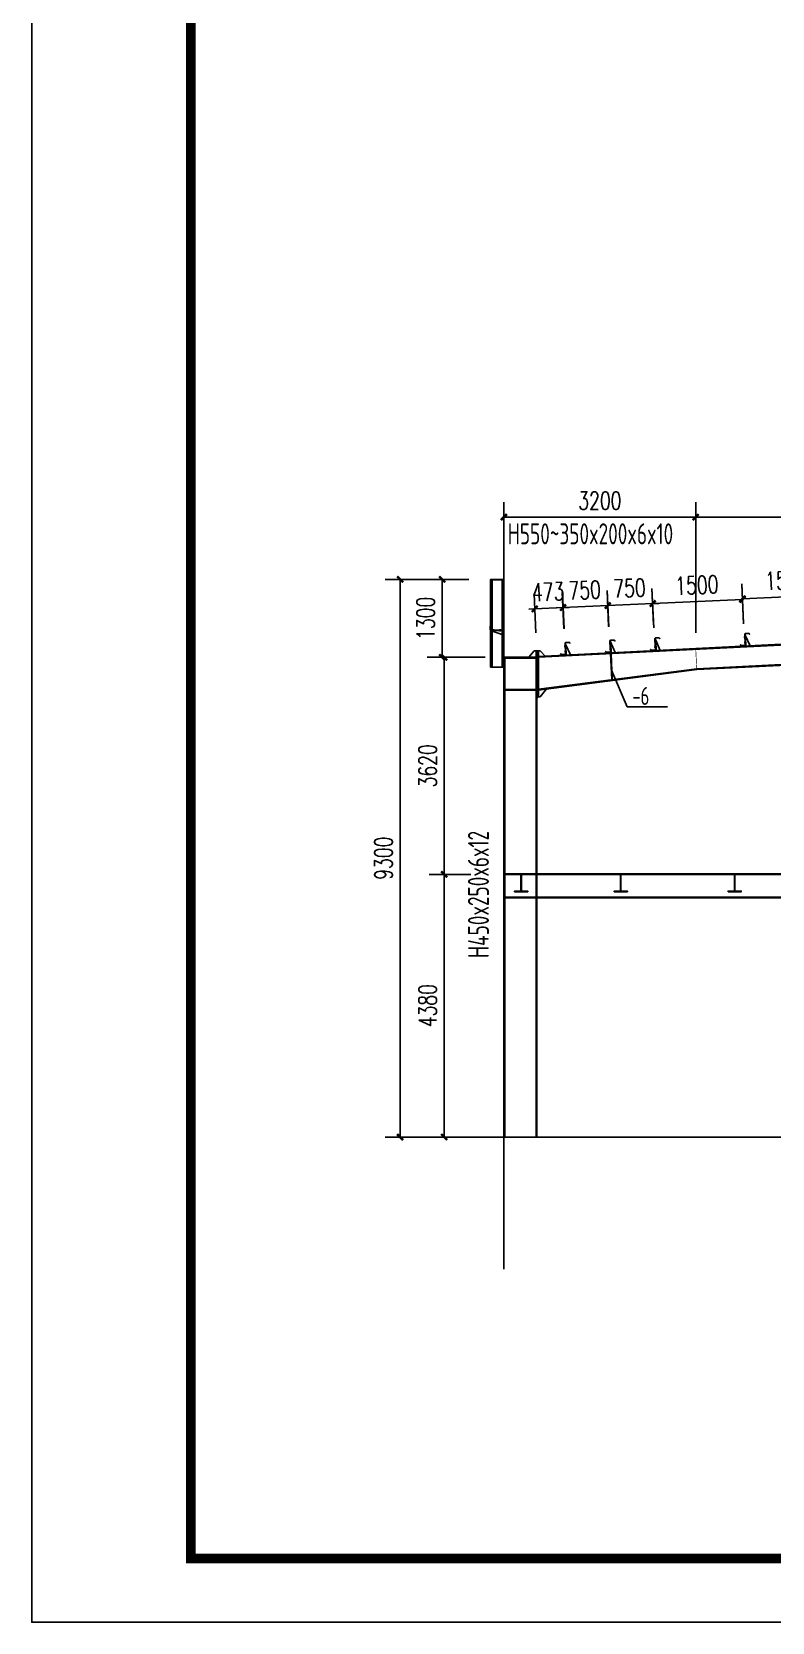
# Model space of a CAD drawing. Extents: x 177291 to 1288761, y 177638 to 322898.
# Drawn here: x 1199564 to 1211911, y 177960 to 204482 of the extents above; entities that cross this region are included whole.
import ezdxf

# ---------------------------------------------------------------- set-up
doc = ezdxf.new("R2010")
doc.units = 0
doc.header["$LTSCALE"] = 1000
for name, color, linetype in [('AXIS', 3, 'Continuous'), ('DOTE', 1, 'Continuous'), ('GL', 150, 'Continuous'), ('GZ', 50, 'Continuous'), ('LT', 27, 'Continuous'), ('PUB_TITLE', 4, 'Continuous'), ('PZ', 202, 'Continuous'), ('TEXT', 7, 'Continuous')]:
    doc.layers.add(name, color=color, linetype=linetype)
doc.styles.add('_TCH_DIM_T3', font='SIMPLEX', dxfattribs={"width": 0.705882, "bigfont": 'GBCBIG'})
doc.styles.add('TSSD_Norm', font='tssdeng.shx', dxfattribs={"bigfont": 'hztxt.shx'})
doc.dimstyles.new('TCH_100_1', dxfattribs={"dimtxt": 297.5, "dimasz": 100, "dimexe": 250, "dimexo": 300, "dimgap": 126.25, "dimtad": 1, "dimdec": 0, "dimzin": 0, "dimdsep": 46, "dimtxsty": '_TCH_DIM_T3', "dimblk": 'ARCHTICK', "dimcen": 0.09, "dimclrd": 126, "dimclre": 126, "dimclrt": 7, "dimazin": 2, "dimtfac": 1, "dimtdec": 0, "dimtix": 1, "dimtmove": 2, "dimatfit": 3, "dimfxl": 1, "dimtolj": 1, "dimtzin": 0, "dimarcsym": 0})

# ---------------------------------------------------------------- blocks, each defined once
blk = doc.blocks.new('_ArchTick')
at = {"color": 0, "linetype": 'ByBlock', "const_width": 0.4}
blk.add_lwpolyline([(-0.5, -0.5), (0.5, 0.5)], dxfattribs=at)
blk = doc.blocks.new('*D907')
at = {"color": 126, "linetype": 'ByBlock', "lineweight": -2, "transparency": 16777216}
for p, q in [((1210637, 194459), (1210637, 196638)), ((1216186, 194874), (1216186, 196638)), ((1210637, 196388), (1216186, 196388))]:
    blk.add_line(p, q, dxfattribs=at)
at = {"layer": 'Defpoints', "color": 0, "linetype": 'ByBlock', "transparency": 16777216}
for p in [(1216186, 196388), (1216186, 194574), (1210637, 194159)]:
    blk.add_point(p, dxfattribs=at)
at = {"color": 126, "linetype": 'ByBlock', "lineweight": -2, "transparency": 16777216, "xscale": 100, "yscale": 100, "zscale": 100, "rotation": 180}
blk.add_blockref('_ArchTick', (1210637, 196388), dxfattribs=at)
at = {"color": 126, "linetype": 'ByBlock', "lineweight": -2, "transparency": 16777216, "xscale": 100, "yscale": 100, "zscale": 100}
blk.add_blockref('_ArchTick', (1216186, 196388), dxfattribs=at)
at = {"color": 7, "linetype": 'ByBlock', "transparency": 16777216, "insert": (1213412, 196663), "char_height": 297.5, "attachment_point": 5, "style": '_TCH_DIM_T3'}
blk.add_mtext('\\A1;5550', dxfattribs=at)
blk = doc.blocks.new('*D910')
at = {"color": 126, "linetype": 'ByBlock', "lineweight": -2, "transparency": 16777216}
for p, q in [((1211434, 194621), (1211404, 195277)), ((1212932, 194688), (1212903, 195345)), ((1212914, 195095), (1211416, 195027))]:
    blk.add_line(p, q, dxfattribs=at)
at = {"layer": 'Defpoints', "color": 0, "linetype": 'ByBlock', "transparency": 16777216}
for p in [(1211416, 195027), (1211448, 194321, 0), (1212946, 194388, 0)]:
    blk.add_point(p, dxfattribs=at)
at = {"color": 126, "linetype": 'ByBlock', "lineweight": -2, "transparency": 16777216, "xscale": 100, "yscale": 100, "zscale": 100}
for p, rotation in [((1211416, 195027), 182.581565434301), ((1212914, 195095), 2.581565434300943)]:
    blk.add_blockref('_ArchTick', p, dxfattribs=dict(at, rotation=rotation))
at = {"color": 7, "linetype": 'ByBlock', "transparency": 16777216, "insert": (1212153, 195336), "char_height": 297.5, "attachment_point": 5, "rotation": 2.5816, "style": '_TCH_DIM_T3'}
blk.add_mtext('\\A1;1500', dxfattribs=at)
blk = doc.blocks.new('*D911')
at = {"color": 126, "linetype": 'ByBlock', "lineweight": -2, "transparency": 16777216}
for p, q in [((1211435, 194608), (1211405, 195264)), ((1209936, 194541), (1209906, 195197)), ((1211416, 195015), (1209918, 194947))]:
    blk.add_line(p, q, dxfattribs=at)
at = {"layer": 'Defpoints', "color": 0, "linetype": 'ByBlock', "transparency": 16777216}
for p in [(1209918, 194947), (1209950, 194242, 0), (1211448, 194308, 0)]:
    blk.add_point(p, dxfattribs=at)
at = {"color": 126, "linetype": 'ByBlock', "lineweight": -2, "transparency": 16777216, "xscale": 100, "yscale": 100, "zscale": 100}
for p, rotation in [((1209918, 194947), 182.581565434301), ((1211416, 195015), 2.581565434300943)]:
    blk.add_blockref('_ArchTick', p, dxfattribs=dict(at, rotation=rotation))
at = {"color": 7, "linetype": 'ByBlock', "transparency": 16777216, "insert": (1210655, 195255), "char_height": 297.5, "attachment_point": 5, "rotation": 2.5816, "style": '_TCH_DIM_T3'}
blk.add_mtext('\\A1;1500', dxfattribs=at)
blk = doc.blocks.new('*D912')
at = {"color": 126, "linetype": 'ByBlock', "lineweight": -2, "transparency": 16777216}
for p, q in [((1209184, 194566), (1209157, 195163)), ((1209918, 194947), (1209168, 194913)), ((1209934, 194595), (1209906, 195197)), ((1209918, 194947), (1210018, 194951)), ((1209168, 194913), (1209069, 194909))]:
    blk.add_line(p, q, dxfattribs=at)
at = {"layer": 'Defpoints', "color": 0, "linetype": 'ByBlock', "transparency": 16777216}
for p in [(1209168, 194913), (1209198, 194267, 0), (1209947, 194295, 0)]:
    blk.add_point(p, dxfattribs=at)
at = {"color": 126, "linetype": 'ByBlock', "lineweight": -2, "transparency": 16777216, "xscale": 100, "yscale": 100, "zscale": 100}
for p, rotation in [((1209168, 194913), 2.581565434300986), ((1209918, 194947), 182.581565434301)]:
    blk.add_blockref('_ArchTick', p, dxfattribs=dict(at, rotation=rotation))
at = {"color": 7, "linetype": 'ByBlock', "transparency": 16777216, "insert": (1209531, 195205), "char_height": 297.5, "attachment_point": 5, "rotation": 2.5816, "style": '_TCH_DIM_T3'}
blk.add_mtext('\\A1;750', dxfattribs=at)
blk = doc.blocks.new('*D913')
at = {"color": 126, "linetype": 'ByBlock', "lineweight": -2, "transparency": 16777216}
for p, q in [((1208437, 194533), (1208410, 195129)), ((1209187, 194561), (1209160, 195163)), ((1208422, 194880), (1208322, 194875)), ((1209171, 194913), (1208422, 194880)), ((1209171, 194913), (1209271, 194918))]:
    blk.add_line(p, q, dxfattribs=at)
at = {"layer": 'Defpoints', "color": 0, "linetype": 'ByBlock', "transparency": 16777216}
for p in [(1208422, 194880), (1208451, 194233, 0), (1209200, 194261, 0)]:
    blk.add_point(p, dxfattribs=at)
at = {"color": 126, "linetype": 'ByBlock', "lineweight": -2, "transparency": 16777216, "xscale": 100, "yscale": 100, "zscale": 100}
for p, rotation in [((1208422, 194880), 2.581565434300986), ((1209171, 194913), 182.581565434301)]:
    blk.add_blockref('_ArchTick', p, dxfattribs=dict(at, rotation=rotation))
at = {"color": 7, "linetype": 'ByBlock', "transparency": 16777216, "insert": (1208784, 195171), "char_height": 297.5, "attachment_point": 5, "rotation": 2.5816, "style": '_TCH_DIM_T3'}
blk.add_mtext('\\A1;750', dxfattribs=at)
blk = doc.blocks.new('*D914')
at = {"color": 126, "linetype": 'ByBlock', "lineweight": -2, "transparency": 16777216}
for p, q in [((1207969, 194461), (1207940, 195108)), ((1208440, 194527), (1208413, 195129)), ((1207951, 194858), (1207851, 194854)), ((1208424, 194880), (1207951, 194858)), ((1208424, 194880), (1208524, 194884))]:
    blk.add_line(p, q, dxfattribs=at)
at = {"layer": 'Defpoints', "color": 0, "linetype": 'ByBlock', "transparency": 16777216}
for p in [(1207951, 194858), (1207982, 194161, -4), (1208453, 194228, 0)]:
    blk.add_point(p, dxfattribs=at)
at = {"color": 126, "linetype": 'ByBlock', "lineweight": -2, "transparency": 16777216, "xscale": 100, "yscale": 100, "zscale": 100}
for p, rotation in [((1208424, 194880), 182.581565434301), ((1207951, 194858), 2.581565434300986)]:
    blk.add_blockref('_ArchTick', p, dxfattribs=dict(at, rotation=rotation))
at = {"color": 7, "linetype": 'ByBlock', "transparency": 16777216, "insert": (1208175, 195144), "char_height": 297.5, "attachment_point": 5, "rotation": 2.5816, "style": '_TCH_DIM_T3'}
blk.add_mtext('\\A1;473', dxfattribs=at)
blk = doc.blocks.new('*D915')
at = {"color": 126, "linetype": 'ByBlock', "lineweight": -2, "transparency": 16777216}
for p, q in [((1207436, 194577), (1207436, 196638)), ((1210637, 194459), (1210637, 196638)), ((1210637, 196388), (1207436, 196388))]:
    blk.add_line(p, q, dxfattribs=at)
at = {"layer": 'Defpoints', "color": 0, "linetype": 'ByBlock', "transparency": 16777216}
for p in [(1207436, 196388), (1207436, 194277), (1210637, 194159)]:
    blk.add_point(p, dxfattribs=at)
at = {"color": 126, "linetype": 'ByBlock', "lineweight": -2, "transparency": 16777216, "xscale": 100, "yscale": 100, "zscale": 100, "rotation": 180}
blk.add_blockref('_ArchTick', (1207436, 196388), dxfattribs=at)
at = {"color": 126, "linetype": 'ByBlock', "lineweight": -2, "transparency": 16777216, "xscale": 100, "yscale": 100, "zscale": 100}
blk.add_blockref('_ArchTick', (1210637, 196388), dxfattribs=at)
at = {"color": 7, "linetype": 'ByBlock', "transparency": 16777216, "insert": (1209037, 196663), "char_height": 297.5, "attachment_point": 5, "style": '_TCH_DIM_T3'}
blk.add_mtext('\\A1;3200', dxfattribs=at)
blk = doc.blocks.new('*D916')
at = {"color": 126, "linetype": 'ByBlock', "lineweight": -2, "transparency": 16777216}
for p, q in [((1206870, 190431), (1206191, 190431)), ((1206441, 186051), (1206441, 190431)), ((1206865, 186051), (1206191, 186051))]:
    blk.add_line(p, q, dxfattribs=at)
at = {"layer": 'Defpoints', "color": 0, "linetype": 'ByBlock', "transparency": 16777216}
for p in [(1206441, 190431), (1207170, 190431, 0), (1207165, 186051)]:
    blk.add_point(p, dxfattribs=at)
at = {"color": 126, "linetype": 'ByBlock', "lineweight": -2, "transparency": 16777216, "xscale": 100, "yscale": 100, "zscale": 100}
for p, rotation in [((1206441, 190431), 90), ((1206441, 186051), 270)]:
    blk.add_blockref('_ArchTick', p, dxfattribs=dict(at, rotation=rotation))
at = {"color": 7, "linetype": 'ByBlock', "transparency": 16777216, "insert": (1206166, 188241), "char_height": 297.5, "attachment_point": 5, "rotation": 90, "style": '_TCH_DIM_T3'}
blk.add_mtext('\\A1;4380', dxfattribs=at)
blk = doc.blocks.new('*D917')
at = {"color": 126, "linetype": 'ByBlock', "lineweight": -2, "transparency": 16777216}
for p, q in [((1207126, 194051), (1206191, 194051)), ((1206441, 190431), (1206441, 194051)), ((1206887, 190431), (1206191, 190431))]:
    blk.add_line(p, q, dxfattribs=at)
at = {"layer": 'Defpoints', "color": 0, "linetype": 'ByBlock', "transparency": 16777216}
for p in [(1206441, 194051), (1207426, 194051, -2), (1207187, 190431, 0)]:
    blk.add_point(p, dxfattribs=at)
at = {"color": 126, "linetype": 'ByBlock', "lineweight": -2, "transparency": 16777216, "xscale": 100, "yscale": 100, "zscale": 100}
for p, rotation in [((1206441, 194051), 90), ((1206441, 190431), 270)]:
    blk.add_blockref('_ArchTick', p, dxfattribs=dict(at, rotation=rotation))
at = {"color": 7, "linetype": 'ByBlock', "transparency": 16777216, "insert": (1206166, 192241), "char_height": 297.5, "attachment_point": 5, "rotation": 90, "style": '_TCH_DIM_T3'}
blk.add_mtext('\\A1;3620', dxfattribs=at)
blk = doc.blocks.new('*D918')
at = {"color": 126, "linetype": 'ByBlock', "lineweight": -2, "transparency": 16777216}
for p, q in [((1206837, 195351), (1206158, 195351)), ((1206408, 194051), (1206408, 195351)), ((1207126, 194051), (1206158, 194051))]:
    blk.add_line(p, q, dxfattribs=at)
at = {"layer": 'Defpoints', "color": 0, "linetype": 'ByBlock', "transparency": 16777216}
for p in [(1206408, 195351), (1207137, 195351), (1207426, 194051, -2)]:
    blk.add_point(p, dxfattribs=at)
at = {"color": 126, "linetype": 'ByBlock', "lineweight": -2, "transparency": 16777216, "xscale": 100, "yscale": 100, "zscale": 100}
for p, rotation in [((1206408, 195351), 90), ((1206408, 194051), 270)]:
    blk.add_blockref('_ArchTick', p, dxfattribs=dict(at, rotation=rotation))
at = {"color": 7, "linetype": 'ByBlock', "transparency": 16777216, "insert": (1206133, 194701), "char_height": 297.5, "attachment_point": 5, "rotation": 90, "style": '_TCH_DIM_T3'}
blk.add_mtext('\\A1;1300', dxfattribs=at)
blk = doc.blocks.new('*D919')
at = {"color": 126, "linetype": 'ByBlock', "lineweight": -2, "transparency": 16777216}
for p, q in [((1206851, 195351), (1205455, 195351)), ((1205705, 186051), (1205705, 195351)), ((1206886, 186051), (1205455, 186051))]:
    blk.add_line(p, q, dxfattribs=at)
at = {"layer": 'Defpoints', "color": 0, "linetype": 'ByBlock', "transparency": 16777216}
for p in [(1205705, 195351), (1207151, 195351), (1207186, 186051)]:
    blk.add_point(p, dxfattribs=at)
at = {"color": 126, "linetype": 'ByBlock', "lineweight": -2, "transparency": 16777216, "xscale": 100, "yscale": 100, "zscale": 100}
for p, rotation in [((1205705, 195351), 90), ((1205705, 186051), 270)]:
    blk.add_blockref('_ArchTick', p, dxfattribs=dict(at, rotation=rotation))
at = {"color": 7, "linetype": 'ByBlock', "transparency": 16777216, "insert": (1205430, 190701), "char_height": 297.5, "attachment_point": 5, "rotation": 90, "style": '_TCH_DIM_T3'}
blk.add_mtext('\\A1;9300', dxfattribs=at)

msp = doc.modelspace()

# ---------------------------------------------------------------- linework, layer by layer
at = {"layer": 'AXIS'}
for p, q in [((1209232.23, 193835.39, 0.62), (1209495.12, 193224.15, -19.48)), ((1210164.87, 193224.15, -19.48), (1209495.12, 193224.15, -19.48)), ((1207436.47, 186051.02, -0.06), (1207436.47, 183846.99, -0.06))]:
    msp.add_line(p, q, dxfattribs=at)
at = {"layer": 'DOTE'}
msp.add_line((1206004.84, 186051.02, -0.03), (1225726.7, 186051.02, -0.03), dxfattribs=at)
at = {"layer": 'GL'}
for p, q in [((1216186.47, 194474.02, -0.03), (1208012.47, 194065.32, -0.03)), ((1216186.47, 194462, -0.03), (1208012.47, 194053.3, -0.03)), ((1216203.35, 194136.44, -0.03), (1210652.72, 193858.91, -0.03)), ((1216203.95, 194124.45, -0.03), (1210653.32, 193846.92, -0.03)), ((1210651.84, 193858.83, -0.03), (1208012.47, 193516.95, -5.99)), ((1210651.84, 193858.83, -0.03), (1208012.47, 193516.95, -5.99)), ((1210653.32, 193846.92, -0.03), (1208012.47, 193504.86, -5.99)), ((1210653.32, 193846.92, -0.03), (1208012.47, 193504.86, -5.99)), ((1224936.47, 190441, -0.45), (1207450.47, 190440.99, -0.66)), ((1224936.47, 190431, -0.45), (1207450.47, 190430.99, -0.66)), ((1224936.47, 190051.01, 7.09), (1207450.47, 190051, 17.47)), ((1224936.47, 190041.01, 7.09), (1207450.47, 190041, 17.47))]:
    msp.add_line(p, q, dxfattribs=at)
at = {"layer": 'GL', "color": 6, "const_width": 10, "elevation": -0.03}
msp.add_lwpolyline([(1210635.84, 194196.49), (1210653.32, 193846.92)], dxfattribs=at)
at = {"layer": 'GL'}
for points, elevation in [([(1209214.71, 194113.38), (1209225.08, 194113.93), (1209245.23, 193678.7), (1209234.86, 193678.15)], -0.03), ([(1207614.93, 190141.02), (1207834.93, 190141.02), (1207834.93, 190151.02), (1207731.78, 190151.02), (1207727.93, 190156.02), (1207727.93, 190426.37), (1207731.78, 190431.02), (1207834.93, 190431.02), (1207834.93, 190441.02), (1207614.93, 190441.02), (1207614.93, 190431.02), (1207717.93, 190431.02), (1207721.93, 190426.53), (1207721.93, 190156.02), (1207717.93, 190151.02), (1207614.93, 190151.02), (1207614.93, 190141.02)], -0.3), ([(1209276.47, 190141.02), (1209496.47, 190141.02), (1209496.47, 190151.02), (1209393.32, 190151.02), (1209389.47, 190156.02), (1209389.47, 190426.37), (1209393.32, 190431.02), (1209496.47, 190431.02), (1209496.47, 190441.02), (1209276.47, 190441.02), (1209276.47, 190431.02), (1209379.47, 190431.02), (1209383.47, 190426.53), (1209383.47, 190156.02), (1209379.47, 190151.02), (1209276.47, 190151.02), (1209276.47, 190141.02)], -0.3), ([(1211176.47, 190141.02), (1211396.47, 190141.02), (1211396.47, 190151.02), (1211293.32, 190151.02), (1211289.47, 190156.02), (1211289.47, 190426.37), (1211293.32, 190431.02), (1211396.47, 190431.02), (1211396.47, 190441.02), (1211176.47, 190441.02), (1211176.47, 190431.02), (1211279.47, 190431.02), (1211283.47, 190426.53), (1211283.47, 190156.02), (1211279.47, 190151.02), (1211176.47, 190151.02), (1211176.47, 190141.02)], -0.3)]:
    msp.add_lwpolyline(points, close=True, dxfattribs=dict(at, elevation=elevation))
at = {"layer": 'GZ'}
for p, q in [((1207436.47, 186051.02, 2.07), (1207436.47, 194037.02, -2.12)), ((1207450.47, 186051.02, 2.07), (1207450.47, 194037.02, -2.12)), ((1207972.47, 193516.32, -9.88), (1207450.47, 193516.32, -5.9)), ((1207972.47, 193516.32, -9.88), (1207450.47, 193516.32, -5.9)), ((1207972.47, 193502.32, -9.88), (1207450.47, 193502.32, -5.9)), ((1207972.47, 193502.32, -9.88), (1207450.47, 193502.32, -5.9)), ((1207972.47, 193342.32, -5.99), (1207972.47, 186051.02, -1.95)), ((1207986.47, 193342.32, -5.99), (1207986.47, 186051.02, -1.95))]:
    msp.add_line(p, q, dxfattribs=at)
at = {"layer": 'GZ', "elevation": -3.99}
msp.add_lwpolyline([(1207436.47, 194037.02), (1207972.47, 194037.02), (1207972.47, 194051.02), (1207436.47, 194051.02)], close=True, dxfattribs=at)
at = {"layer": 'LT'}
for p, q in [((1207211.47, 195336.39, -1.96), (1207211.47, 195283.89, -1.96)), ((1207214.85, 195287.27, -1.96), (1207214.85, 195333.02, -1.96)), ((1207436.47, 195351.02, -1.96), (1207216.47, 195351.02, -1.96)), ((1207216.47, 195351.02, -1.96), (1207216.47, 195347.64, -1.96)), ((1207216.47, 195347.64, -1.96), (1207436.47, 195347.64, -1.96)), ((1207420.22, 195347.64, -1.96), (1207222.72, 195347.64, -1.96)), ((1207222.72, 195272.64, -1.96), (1207233.97, 195272.64, -1.96)), ((1207226.1, 195344.27, -1.96), (1207416.85, 195344.27, -1.96)), ((1207233.97, 195276.02, -1.96), (1207226.1, 195276.02, -1.96)), ((1207233.97, 195272.64, -1.96), (1207233.97, 195276.02, -1.96)), ((1207408.97, 195276.02, -1.96), (1207408.97, 195272.64, -1.96)), ((1207416.85, 195276.02, -1.96), (1207408.97, 195276.02, -1.96)), ((1207408.97, 195272.64, -1.96), (1207420.22, 195272.64, -1.96)), ((1207428.1, 195333.02, -1.96), (1207428.1, 195287.27, -1.96)), ((1207431.47, 195283.89, -1.96), (1207431.47, 195336.39, -1.96)), ((1207436.47, 195347.64, -1.96), (1207436.47, 195351.02, -1.96)), ((1207210.25, 194513.99, -1.96), (1207210.25, 194566.49, -1.96)), ((1207213.62, 194563.11, -1.96), (1207213.62, 194517.36, -1.96)), ((1207215.25, 194499.36, -1.96), (1207215.25, 194502.74, -1.96)), ((1207215.25, 194502.74, -1.96), (1207435.25, 194502.74, -1.96)), ((1207435.25, 194499.36, -1.96), (1207215.25, 194499.36, -1.96)), ((1207215.25, 194499.36, -1.96), (1207435.25, 194419.74, -1.96)), ((1207221.5, 194577.74, -1.96), (1207232.75, 194577.74, -1.96)), ((1207419, 194502.74, -1.96), (1207221.5, 194502.74, -1.96)), ((1207232.75, 194574.36, -1.96), (1207224.87, 194574.36, -1.96)), ((1207224.87, 194506.11, -1.96), (1207415.62, 194506.11, -1.96)), ((1207232.75, 194577.74, -1.96), (1207232.75, 194574.36, -1.96)), ((1207263.4, 194480.19, -1.96), (1207263.4, 194518.53, -1.96)), ((1207373.83, 194480.19, -1.96), (1207373.83, 194518.53, -1.96)), ((1207407.75, 194574.36, -1.96), (1207407.75, 194577.74, -1.96)), ((1207407.75, 194577.74, -1.96), (1207419, 194577.74, -1.96)), ((1207415.62, 194574.36, -1.96), (1207407.75, 194574.36, -1.96)), ((1207426.87, 194517.36, -1.96), (1207426.87, 194563.11, -1.96)), ((1207430.25, 194566.49, -1.96), (1207430.25, 194513.99, -1.96)), ((1207435.25, 194502.74, -1.96), (1207435.25, 194499.36, -1.96))]:
    msp.add_line(p, q, dxfattribs=at)
at = {"layer": 'LT', "color": 1, "linetype": 'Continuous'}
for p, q in [((1208481.94, 194241.24, -4.03), (1208442.09, 194239.25, -4.03)), ((1208481.94, 194241.24, -4.03), (1208442.09, 194239.25, -4.03)), ((1208486.51, 194149.84, -4.03), (1208446.66, 194147.84, -4.03)), ((1208486.51, 194149.84, -4.03), (1208446.66, 194147.84, -4.03)), ((1209231.01, 194278.7, -4.03), (1209191.15, 194276.7, -4.03)), ((1209231.01, 194278.7, -4.03), (1209191.15, 194276.7, -4.03)), ((1209235.58, 194187.29, -4.03), (1209195.72, 194185.3, -4.03)), ((1209235.58, 194187.29, -4.03), (1209195.72, 194185.3, -4.03)), ((1209980.07, 194316.15, -4.03), (1209940.22, 194314.16, -4.03)), ((1209980.07, 194316.15, -4.03), (1209940.22, 194314.16, -4.03)), ((1209984.64, 194224.74, -4.03), (1209944.79, 194222.75, -4.03)), ((1209984.64, 194224.74, -4.03), (1209944.79, 194222.75, -4.03)), ((1211478.2, 194391.06, -4.03), (1211438.35, 194389.06, -4.03)), ((1211478.2, 194391.06, -4.03), (1211438.35, 194389.06, -4.03)), ((1211482.77, 194299.65, -4.03), (1211442.92, 194297.66, -4.03)), ((1211482.77, 194299.65, -4.03), (1211442.92, 194297.66, -4.03))]:
    msp.add_line(p, q, dxfattribs=at)
at = {"layer": 'LT', "elevation": -0.03}
for points in [[(1207436.47, 193887.29), (1207212.84, 193887.29), (1207212.84, 195347.64), (1207436.47, 195347.65)], [(1207406.47, 193887.29), (1207242.84, 193887.29), (1207242.84, 195347.64), (1207406.47, 195347.65)], [(1211456.13, 194429.74), (1211462.13, 194430.04), (1211471.71, 194238.28), (1211465.72, 194237.98)], [(1211462.63, 194420.05), (1211471.71, 194238.28), (1211541.61, 194241.78)], [(1208459.88, 194279.93), (1208465.87, 194280.23), (1208475.46, 194088.47), (1208469.46, 194088.17)], [(1208466.37, 194270.24), (1208475.46, 194088.47), (1208545.36, 194091.96)], [(1209208.94, 194317.38), (1209214.93, 194317.68), (1209224.52, 194125.92), (1209218.53, 194125.62)], [(1209215.43, 194307.69), (1209224.52, 194125.92), (1209294.42, 194129.42)], [(1209958, 194354.83), (1209964, 194355.13), (1209973.59, 194163.37), (1209967.59, 194163.07)], [(1209964.5, 194345.15), (1209973.59, 194163.37), (1210043.48, 194166.87)]]:
    msp.add_lwpolyline(points, close=True, dxfattribs=at)
at = {"layer": 'LT', "elevation": -4.03}
for points in [[(1211455.88, 194434.73, -0.41421356), (1211465.37, 194445.22), (1211521.06, 194448.01), (1211535.18, 194435.23), (1211537.19, 194437.46), (1211522.15, 194451.06), (1211462.23, 194448.07, 0.41421356), (1211452.74, 194437.58), (1211461.58, 194260.8, -0.41421356), (1211452.09, 194250.32), (1211396.4, 194247.53), (1211382.28, 194260.31), (1211380.27, 194258.08), (1211395.31, 194244.47), (1211455.23, 194247.47, 0.41421356), (1211464.72, 194257.96), (1211455.88, 194434.73)], [(1208459.63, 194284.92, -0.41421356), (1208469.11, 194295.41), (1208524.8, 194298.19), (1208538.92, 194285.42), (1208540.94, 194287.64), (1208525.89, 194301.25), (1208465.97, 194298.26, 0.41421356), (1208456.48, 194287.77), (1208465.32, 194110.99, -0.41421356), (1208455.83, 194100.5), (1208400.14, 194097.72), (1208386.02, 194110.49), (1208384.01, 194108.27), (1208399.05, 194094.66), (1208458.98, 194097.66, 0.41421356), (1208468.47, 194108.14), (1208459.63, 194284.92)], [(1209208.69, 194322.38, -0.41421356), (1209218.18, 194332.86), (1209273.87, 194335.65), (1209287.99, 194322.87), (1209290, 194325.1), (1209274.96, 194338.7), (1209215.03, 194335.71, 0.41421356), (1209205.54, 194325.22), (1209214.38, 194148.44, -0.41421356), (1209204.9, 194137.96), (1209149.21, 194135.17), (1209135.09, 194147.95), (1209133.08, 194145.72), (1209148.12, 194132.11), (1209208.04, 194135.11, 0.41421356), (1209217.53, 194145.6), (1209208.69, 194322.38)], [(1209957.76, 194359.83, -0.41421356), (1209967.24, 194370.32), (1210022.93, 194373.1), (1210037.05, 194360.32), (1210039.06, 194362.55), (1210024.02, 194376.16), (1209964.1, 194373.16, 0.41421356), (1209954.61, 194362.67), (1209963.45, 194185.9, -0.41421356), (1209953.96, 194175.41), (1209898.27, 194172.62), (1209884.15, 194185.4), (1209882.14, 194183.18), (1209897.18, 194169.57), (1209957.11, 194172.56, 0.41421356), (1209966.59, 194183.05), (1209957.76, 194359.83)]]:
    msp.add_lwpolyline(points, format="xyb", dxfattribs=at)
at = {"layer": 'LT'}
for centre, start, end in [((1207222.72, 195336.39, -1.96), 90.000036, 180.000036), ((1207222.72, 195283.89, -1.96), 180.000036, 270.000036), ((1207226.1, 195333.02, -1.96), 90.000036, 180.000036), ((1207226.1, 195287.27, -1.96), 180.000036, 270.000036), ((1207416.85, 195333.02, -1.96), 0.000036, 90.000036), ((1207416.85, 195287.27, -1.96), 270.000036, 0.000036), ((1207420.22, 195336.39, -1.96), 0.000036, 90.000036), ((1207420.22, 195283.89, -1.96), 270.000036, 0.000036), ((1207221.5, 194566.49, -1.96), 90, 180), ((1207221.5, 194513.99, -1.96), 180, 270), ((1207224.87, 194563.11, -1.96), 90, 180), ((1207224.87, 194517.36, -1.96), 180, 270), ((1207415.62, 194563.11, -1.96), 0, 90), ((1207415.62, 194517.36, -1.96), 270, 0), ((1207419, 194566.49, -1.96), 0, 90), ((1207419, 194513.99, -1.96), 270, 0)]:
    msp.add_arc(centre, 11.25, start, end, dxfattribs=at)
for points in [[(1207275.64, 194506.11, -1.96), (1207251.15, 194506.11, -1.96), (1207275.64, 194499.36, -1.96), (1207251.15, 194499.36, -1.96)], [(1207386.08, 194506.11, -1.96), (1207361.59, 194506.11, -1.96), (1207386.08, 194499.36, -1.96), (1207361.59, 194499.36, -1.96)]]:
    msp.add_solid(points, dxfattribs=at)
at = {"layer": 'LT', "color": 1, "linetype": 'Continuous'}
for points in [[(1208459.48, 194227.86, -4.03), (1208458.25, 194252.32, -4.03), (1208468.46, 194228.31, -4.03), (1208467.24, 194252.77, -4.03)], [(1208459.48, 194227.86, -4.03), (1208458.25, 194252.32, -4.03), (1208468.46, 194228.31, -4.03), (1208467.24, 194252.77, -4.03)], [(1208462.82, 194160.91, -4.03), (1208464.05, 194136.45, -4.03), (1208471.81, 194161.36, -4.03), (1208473.04, 194136.9, -4.03)], [(1208462.82, 194160.91, -4.03), (1208464.05, 194136.45, -4.03), (1208471.81, 194161.36, -4.03), (1208473.04, 194136.9, -4.03)], [(1209208.54, 194265.31, -4.03), (1209207.32, 194289.77, -4.03), (1209217.53, 194265.76, -4.03), (1209216.31, 194290.22, -4.03)], [(1209208.54, 194265.31, -4.03), (1209207.32, 194289.77, -4.03), (1209217.53, 194265.76, -4.03), (1209216.31, 194290.22, -4.03)], [(1209211.89, 194198.37, -4.03), (1209213.11, 194173.91, -4.03), (1209220.88, 194198.81, -4.03), (1209222.1, 194174.35, -4.03)], [(1209211.89, 194198.37, -4.03), (1209213.11, 194173.91, -4.03), (1209220.88, 194198.81, -4.03), (1209222.1, 194174.35, -4.03)], [(1209957.6, 194302.76, -4.03), (1209956.38, 194327.22, -4.03), (1209966.59, 194303.21, -4.03), (1209965.37, 194327.67, -4.03)], [(1209957.6, 194302.76, -4.03), (1209956.38, 194327.22, -4.03), (1209966.59, 194303.21, -4.03), (1209965.37, 194327.67, -4.03)], [(1209960.95, 194235.82, -4.03), (1209962.18, 194211.36, -4.03), (1209969.94, 194236.27, -4.03), (1209971.16, 194211.81, -4.03)], [(1209960.95, 194235.82, -4.03), (1209962.18, 194211.36, -4.03), (1209969.94, 194236.27, -4.03), (1209971.16, 194211.81, -4.03)], [(1211455.73, 194377.67, -4.03), (1211454.51, 194402.13, -4.03), (1211464.72, 194378.12, -4.03), (1211463.5, 194402.58, -4.03)], [(1211455.73, 194377.67, -4.03), (1211454.51, 194402.13, -4.03), (1211464.72, 194378.12, -4.03), (1211463.5, 194402.58, -4.03)], [(1211459.08, 194310.72, -4.03), (1211460.3, 194286.26, -4.03), (1211468.07, 194311.17, -4.03), (1211469.29, 194286.71, -4.03)], [(1211459.08, 194310.72, -4.03), (1211460.3, 194286.26, -4.03), (1211468.07, 194311.17, -4.03), (1211469.29, 194286.71, -4.03)]]:
    msp.add_solid(points, dxfattribs=at)
at = {"layer": 'PUB_TITLE'}
msp.add_lwpolyline([(1199563.96, 240960.27), (1288761.34, 240960.27), (1288761.34, 177959.98), (1199563.96, 177959.98)], close=True, dxfattribs=at)
at = {"layer": 'PUB_TITLE', "const_width": 159.09}
msp.add_lwpolyline([(1202215.49, 179020.59), (1202215.49, 239899.66), (1287700.73, 239899.66), (1287700.73, 179020.59)], close=True, dxfattribs=at)
at = {"layer": 'PZ'}
for p, q in [((1207942.47, 194161.02, -5.99), (1207850.11, 194051.02, -5.99)), ((1207972.47, 194161.02, -5.99), (1207942.47, 194161.02, -5.99)), ((1207972.47, 194161.02, -5.99), (1207942.47, 194161.02, -5.99)), ((1207972.47, 194161.02, -5.99), (1207972.47, 193342.32, -5.99)), ((1207972.47, 194161.02, -5.99), (1208012.47, 194161.02, -5.99)), ((1207992.47, 193392.32, -5.99), (1207992.47, 194161.02, -5.99)), ((1208012.47, 194161.02, -5.99), (1208042.47, 194161.62, -5.99)), ((1208012.47, 194161.02, -5.99), (1208042.47, 194161.62, -5.99)), ((1208012.47, 193392.32, -5.99), (1208012.47, 194161.02, -5.99)), ((1208042.47, 194161.62, -5.99), (1208138.91, 194061.04, -5.99)), ((1207986.47, 193342.32, -9.86), (1207992.47, 193392.32, -5.99)), ((1207992.47, 193392.32, -5.99), (1208012.47, 193392.32, -5.99)), ((1207992.47, 193392.32, -5.99), (1208012.47, 193392.32, -5.99)), ((1208012.47, 193392.32, -5.99), (1208042.47, 193392.32, -5.99)), ((1208042.47, 193392.32, -5.99), (1208155.63, 193528.94, -5.99)), ((1207972.47, 193342.32, -5.99), (1207986.47, 193342.32, -9.86))]:
    msp.add_line(p, q, dxfattribs=at)

# ---------------------------------------------------------------- texts
at = {"layer": 'TEXT', "style": 'TSSD_Norm', "width": 0.7}
msp.add_text('H550~350x200x6x10', height=350, dxfattribs=at).set_placement((1207500.6, 195935.55, -0.03))
for s, height, rotation, p in [('-6', 300, 360, (1209580.39, 193256.25, -19.48)), ('H450x250x6x12', 350, 90, (1207186.88, 189035.77, 3.7))]:
    msp.add_text(s, height=height, rotation=rotation, dxfattribs=at).set_placement(p)

# ---------------------------------------------------------------- dimensions: what is measured, and where the dimension line sits
at = {"linetype": 'ByBlock'}
for base, p1, p2, angle, picture, middle in [((1207436.47, 196388.49, -0.03), (1210636.63, 194159.19, -0.03), (1207436.47, 194277.36, -0.03), 180, '*D915', (1209036.55, 196663.49, -0.03)), ((1209917.74, 194946.97, -0.03), (1211448.05, 194308.42, -0.03), (1209949.54, 194241.57, -0.03), 2.581565, '*D911', (1210654.59, 195255.47, -0.03)), ((1211415.66, 195027.31, -0.03), (1212946.01, 194388.04, -0.03), (1211447.5, 194321.19, -0.03), 2.581565, '*D910', (1212152.52, 195335.81, -0.03)), ((1205705.01, 195351.02, -0.17), (1207186.47, 186051.02, -0.17), (1207150.93, 195351.02, -0.17), 90, '*D919', (1205430.01, 190701.02, -0.17)), ((1206407.75, 195350.94, -0.17), (1207426.47, 194051.02, -2.06), (1207137.12, 195350.94, -0.17), 90, '*D918', (1206132.75, 194700.98, -0.17)), ((1207951.03, 194858.3, -0.03), (1208453.32, 194227.73, -0.03), (1207982.47, 194161.02, -4.06), 2.581565, '*D914', (1208175.09, 195143.68, -0.03)), ((1208421.56, 194879.51, -0.03), (1209200.22, 194261.4, -0.03), (1208450.71, 194233.09, -0.03), 2.581565, '*D913', (1208783.81, 195171.13, -0.03)), ((1209168.47, 194913.19, -0.03), (1209947.13, 194295.08, -0.03), (1209197.62, 194266.76, -0.03), 2.581565, '*D912', (1209530.72, 195204.8, -0.03)), ((1206441.04, 194051.02, -0.17), (1207186.69, 190431.02, -0.03), (1207426.47, 194051.02, -2.06), 90, '*D917', (1206166.04, 192241.02, -0.17)), ((1206441.04, 190431.02, -0.17), (1207165.07, 186051.02, -0.17), (1207170.41, 190431.02, -0.03), 90, '*D916', (1206166.04, 188241.02, -0.17))]:
    dim = msp.add_linear_dim(base=base, p1=p1, p2=p2, angle=angle, dimstyle='TCH_100_1', dxfattribs=at)
    dim.commit()
    dim.dimension.update_dxf_attribs({"geometry": picture, "text_midpoint": middle})
dim = msp.add_linear_dim(base=(1216186.47, 196388.49, -0.03), p1=(1210636.63, 194159.19, -0.03), p2=(1216186.47, 194574.02, -0.03), dimstyle='TCH_100_1', dxfattribs=at)
dim.commit()
dim.dimension.update_dxf_attribs({"geometry": '*D907', "text_midpoint": (1213411.55, 196663.49, -0.03)})

doc.saveas('drawing.dxf')
